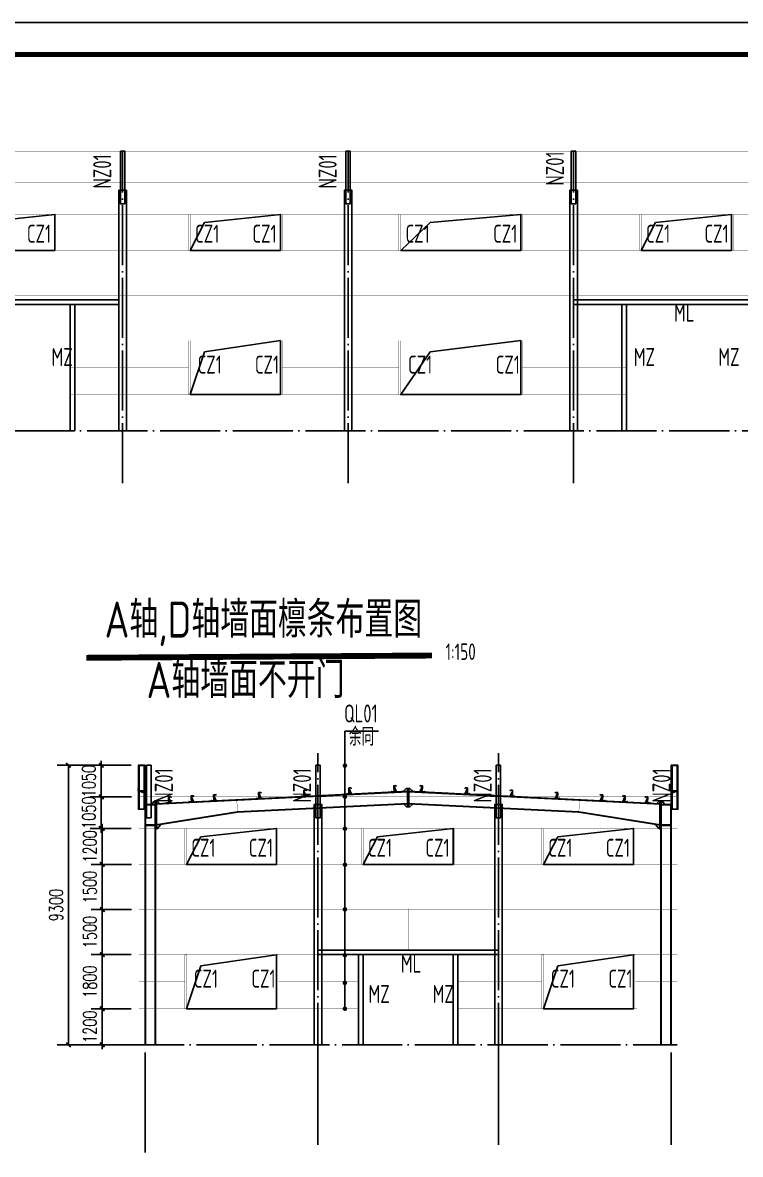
# Model space of a CAD drawing. Extents: x 177291 to 1288761, y 177638 to 322898.
# Drawn here: x 1023234 to 1047107, y 203297 to 240960 of the extents above; entities that cross this region are included whole.
import ezdxf
from ezdxf.enums import TextEntityAlignment as Align

# ---------------------------------------------------------------- set-up
doc = ezdxf.new("R2010")
doc.units = 0
doc.header["$LTSCALE"] = 1000
doc.linetypes.add('DOTE', pattern=[2.42, 2, -0.2, 0.02, -0.2])
doc.layers.add('_0', color=7, linetype='Continuous', lineweight=25)
for name, color, linetype in [('AXIS', 3, 'Continuous'), ('DIM_SYMB', 3, 'Continuous'), ('DOTE', 1, 'Continuous'), ('GL', 150, 'Continuous'), ('GZ', 50, 'Continuous'), ('LT', 27, 'Continuous'), ('NUM', 7, 'Continuous'), ('PUB_DIM', 3, 'Continuous'), ('PUB_TITLE', 4, 'Continuous'), ('PZ', 202, 'Continuous'), ('TEXT', 7, 'Continuous'), ('THIN', 7, 'Continuous')]:
    doc.layers.add(name, color=color, linetype=linetype)
doc.styles.add('_TCH_DIM_T3', font='SIMPLEX', dxfattribs={"width": 0.705882, "bigfont": 'GBCBIG'})
doc.styles.add('TSSD_Dimension', font='Tssdeng.shx', dxfattribs={"width": 0.8, "bigfont": 'hztxt.shx'})
doc.styles.add('TSSD_Label', font='tssdeng.shx', dxfattribs={"width": 0.7, "bigfont": 'hztxt.shx'})
doc.styles.add('TSSD_Norm', font='tssdeng.shx', dxfattribs={"bigfont": 'hztxt.shx'})
doc.dimstyles.new('_TCH_ARCH&&150', dxfattribs={"dimtxt": 446.25, "dimasz": 150, "dimexe": 375, "dimexo": 450, "dimgap": 189.375, "dimtad": 1, "dimdec": 0, "dimzin": 0, "dimdsep": 46, "dimtxsty": '_TCH_DIM_T3', "dimblk": 'ARCHTICK', "dimcen": 0.09, "dimclrd": 3, "dimclre": 3, "dimclrt": 7, "dimazin": 2, "dimtfac": 1, "dimtdec": 0, "dimtix": 1, "dimtmove": 2, "dimatfit": 3, "dimfxl": 1, "dimtolj": 1, "dimtzin": 0, "dimarcsym": 0})

# ---------------------------------------------------------------- blocks, each defined once
blk = doc.blocks.new('_ArchTick')
at = {"color": 0, "linetype": 'ByBlock', "const_width": 0.4}
blk.add_lwpolyline([(-0.5, -0.5), (0.5, 0.5)], dxfattribs=at)
blk = doc.blocks.new('*D1424')
at = {"layer": 'Defpoints', "color": 0, "transparency": 16777216}
for p in [(1025883, 208144), (1027291, 208144), (1027286, 206944)]:
    blk.add_point(p, dxfattribs=at)
at = {"layer": 'PUB_DIM', "color": 3, "lineweight": -2, "transparency": 16777216}
for p, q in [((1025883, 208144), (1025883, 208294)), ((1026841, 208144), (1025508, 208144)), ((1025883, 206944), (1025883, 208144)), ((1026836, 206944), (1025508, 206944)), ((1025883, 206944), (1025883, 206794))]:
    blk.add_line(p, q, dxfattribs=at)
at = {"layer": 'PUB_DIM', "color": 3, "lineweight": -2, "transparency": 16777216, "xscale": 150, "yscale": 150, "zscale": 150}
for p, rotation in [((1025883, 208144), 270), ((1025883, 206944), 90)]:
    blk.add_blockref('_ArchTick', p, dxfattribs=dict(at, rotation=rotation))
at = {"layer": 'PUB_DIM', "color": 7, "transparency": 16777216, "insert": (1025470, 207544), "char_height": 446.2, "attachment_point": 5, "rotation": 90, "style": '_TCH_DIM_T3'}
blk.add_mtext('\\A1;1200', dxfattribs=at)
blk = doc.blocks.new('*D1425')
at = {"layer": 'Defpoints', "color": 0, "transparency": 16777216}
for p in [(1025883, 209944), (1027291, 209944), (1027291, 208144)]:
    blk.add_point(p, dxfattribs=at)
at = {"layer": 'PUB_DIM', "color": 3, "lineweight": -2, "transparency": 16777216}
for p, q in [((1026841, 209944), (1025508, 209944)), ((1025883, 208144), (1025883, 209944)), ((1026841, 208144), (1025508, 208144))]:
    blk.add_line(p, q, dxfattribs=at)
at = {"layer": 'PUB_DIM', "color": 3, "lineweight": -2, "transparency": 16777216, "xscale": 150, "yscale": 150, "zscale": 150}
for p, rotation in [((1025883, 209944), 90), ((1025883, 208144), 270)]:
    blk.add_blockref('_ArchTick', p, dxfattribs=dict(at, rotation=rotation))
at = {"layer": 'PUB_DIM', "color": 7, "transparency": 16777216, "insert": (1025470, 209044), "char_height": 446.2, "attachment_point": 5, "rotation": 90, "style": '_TCH_DIM_T3'}
blk.add_mtext('\\A1;1800', dxfattribs=at)
blk = doc.blocks.new('*D1426')
at = {"layer": 'Defpoints', "color": 0, "transparency": 16777216}
for p in [(1025883, 211444), (1027307, 211444), (1027291, 209944)]:
    blk.add_point(p, dxfattribs=at)
at = {"layer": 'PUB_DIM', "color": 3, "lineweight": -2, "transparency": 16777216}
for p, q in [((1026857, 211444), (1025508, 211444)), ((1025883, 209944), (1025883, 211444)), ((1026841, 209944), (1025508, 209944))]:
    blk.add_line(p, q, dxfattribs=at)
at = {"layer": 'PUB_DIM', "color": 3, "lineweight": -2, "transparency": 16777216, "xscale": 150, "yscale": 150, "zscale": 150}
for p, rotation in [((1025883, 211444), 90), ((1025883, 209944), 270)]:
    blk.add_blockref('_ArchTick', p, dxfattribs=dict(at, rotation=rotation))
at = {"layer": 'PUB_DIM', "color": 7, "transparency": 16777216, "insert": (1025470, 210694), "char_height": 446.2, "attachment_point": 5, "rotation": 90, "style": '_TCH_DIM_T3'}
blk.add_mtext('\\A1;1500', dxfattribs=at)
blk = doc.blocks.new('*D1427')
at = {"layer": 'Defpoints', "color": 0, "transparency": 16777216}
for p in [(1025883, 214144), (1027291, 214144), (1027307, 212944)]:
    blk.add_point(p, dxfattribs=at)
at = {"layer": 'PUB_DIM', "color": 3, "lineweight": -2, "transparency": 16777216}
for p, q in [((1026841, 214144), (1025508, 214144)), ((1025883, 214144), (1025883, 214294)), ((1025883, 212944), (1025883, 214144)), ((1026857, 212944), (1025508, 212944)), ((1025883, 212944), (1025883, 212794))]:
    blk.add_line(p, q, dxfattribs=at)
at = {"layer": 'PUB_DIM', "color": 3, "lineweight": -2, "transparency": 16777216, "xscale": 150, "yscale": 150, "zscale": 150}
for p, rotation in [((1025883, 214144), 270), ((1025883, 212944), 90)]:
    blk.add_blockref('_ArchTick', p, dxfattribs=dict(at, rotation=rotation))
at = {"layer": 'PUB_DIM', "color": 7, "transparency": 16777216, "insert": (1025470, 213544), "char_height": 446.2, "attachment_point": 5, "rotation": 90, "style": '_TCH_DIM_T3'}
blk.add_mtext('\\A1;1200', dxfattribs=at)
blk = doc.blocks.new('*D1428')
at = {"layer": 'Defpoints', "color": 0, "transparency": 16777216}
for p in [(1025850, 215194), (1027307, 215194), (1027291, 214144)]:
    blk.add_point(p, dxfattribs=at)
at = {"layer": 'PUB_DIM', "color": 3, "lineweight": -2, "transparency": 16777216}
for p, q in [((1026857, 215194), (1025475, 215194)), ((1025850, 215194), (1025850, 215344)), ((1025850, 214144), (1025850, 215194)), ((1026841, 214144), (1025475, 214144)), ((1025850, 214144), (1025850, 213994))]:
    blk.add_line(p, q, dxfattribs=at)
at = {"layer": 'PUB_DIM', "color": 3, "lineweight": -2, "transparency": 16777216, "xscale": 150, "yscale": 150, "zscale": 150}
for p, rotation in [((1025850, 215194), 270), ((1025850, 214144), 90)]:
    blk.add_blockref('_ArchTick', p, dxfattribs=dict(at, rotation=rotation))
at = {"layer": 'PUB_DIM', "color": 7, "transparency": 16777216, "insert": (1025437, 214669), "char_height": 446.2, "attachment_point": 5, "rotation": 90, "style": '_TCH_DIM_T3'}
blk.add_mtext('\\A1;1050', dxfattribs=at)
blk = doc.blocks.new('*D1429')
at = {"color": 3, "lineweight": -2, "transparency": 16777216}
for p, q in [((1026822, 216244), (1024383, 216244)), ((1024758, 206944), (1024758, 216244)), ((1026857, 206944), (1024383, 206944))]:
    blk.add_line(p, q, dxfattribs=at)
at = {"layer": 'Defpoints', "color": 0, "transparency": 16777216}
for p in [(1024758, 216244), (1027272, 216244), (1027307, 206944)]:
    blk.add_point(p, dxfattribs=at)
at = {"color": 3, "lineweight": -2, "transparency": 16777216, "xscale": 150, "yscale": 150, "zscale": 150}
for p, rotation in [((1024758, 216244), 90), ((1024758, 206944), 270)]:
    blk.add_blockref('_ArchTick', p, dxfattribs=dict(at, rotation=rotation))
at = {"color": 7, "transparency": 16777216, "insert": (1024345, 211594), "char_height": 446.2, "attachment_point": 5, "rotation": 90, "style": '_TCH_DIM_T3'}
blk.add_mtext('\\A1;9300', dxfattribs=at)
blk = doc.blocks.new('*D1430')
at = {"layer": 'Defpoints', "color": 0, "transparency": 16777216}
for p in [(1027291, 212944), (1025883, 211444), (1027307, 211444)]:
    blk.add_point(p, dxfattribs=at)
at = {"layer": 'PUB_DIM', "color": 3, "lineweight": -2, "transparency": 16777216}
for p, q in [((1026841, 212944), (1025508, 212944)), ((1025883, 212944), (1025883, 211444)), ((1026857, 211444), (1025508, 211444))]:
    blk.add_line(p, q, dxfattribs=at)
at = {"layer": 'PUB_DIM', "color": 3, "lineweight": -2, "transparency": 16777216, "xscale": 150, "yscale": 150, "zscale": 150}
for p, rotation in [((1025883, 212944), 90), ((1025883, 211444), 270)]:
    blk.add_blockref('_ArchTick', p, dxfattribs=dict(at, rotation=rotation))
at = {"layer": 'PUB_DIM', "color": 7, "transparency": 16777216, "insert": (1025470, 212194), "char_height": 446.2, "attachment_point": 5, "rotation": 90, "style": '_TCH_DIM_T3'}
blk.add_mtext('\\A1;1500', dxfattribs=at)
blk = doc.blocks.new('*D1431')
at = {"layer": 'Defpoints', "color": 0, "transparency": 16777216}
for p in [(1027291, 216244), (1025850, 215194), (1027307, 215194)]:
    blk.add_point(p, dxfattribs=at)
at = {"layer": 'PUB_DIM', "color": 3, "lineweight": -2, "transparency": 16777216}
for p, q in [((1026841, 216244), (1025475, 216244)), ((1025850, 216244), (1025850, 216394)), ((1025850, 216244), (1025850, 215194)), ((1026857, 215194), (1025475, 215194)), ((1025850, 215194), (1025850, 215044))]:
    blk.add_line(p, q, dxfattribs=at)
at = {"layer": 'PUB_DIM', "color": 3, "lineweight": -2, "transparency": 16777216, "xscale": 150, "yscale": 150, "zscale": 150}
for p, rotation in [((1025850, 216244), 270), ((1025850, 215194), 90)]:
    blk.add_blockref('_ArchTick', p, dxfattribs=dict(at, rotation=rotation))
at = {"layer": 'PUB_DIM', "color": 7, "transparency": 16777216, "insert": (1025437, 215719), "char_height": 446.2, "attachment_point": 5, "rotation": 90, "style": '_TCH_DIM_T3'}
blk.add_mtext('\\A1;1050', dxfattribs=at)
blk = doc.blocks.new('A$C68553040')
at = {"layer": 'GL'}
for p, q in [((9226, 8435), (830, 8015)), ((9226, 8423), (830, 8003)), ((9226, 8435), (17623, 8015)), ((9226, 8423), (17623, 8003)), ((9226, 8034, 0), (3547, 7751)), ((9226, 8022, 0), (3548, 7739)), ((9226, 8034, 0), (14905, 7751)), ((9226, 8022, 0), (14905, 7739)), ((3546, 7750), (832, 7323)), ((3546, 7750), (832, 7323)), ((3548, 7739), (832, 7311)), ((3548, 7739), (832, 7311)), ((14905, 7739), (17620, 7311)), ((14905, 7739), (17620, 7311)), ((14906, 7750), (17620, 7323)), ((14906, 7750), (17620, 7323))]:
    blk.add_line(p, q, dxfattribs=at)
at = {"layer": 'GL', "color": 6, "const_width": 10}
for points in [[(3527, 8150), (3548, 7739)], [(3527, 8150), (3548, 7739)], [(14925, 8150), (14905, 7739)], [(14925, 8150), (14905, 7739)]]:
    blk.add_lwpolyline(points, dxfattribs=at)
at = {"layer": 'GZ'}
for p, q in [((476, 0, 4), (476, 7986, 0)), ((490, 0, 4), (490, 7986, 0)), ((17962, 0, 4), (17962, 7986, 0)), ((17976, 0, 4), (17976, 7986, 0)), ((812, 7315, -8), (490, 7315, -4)), ((812, 7315, -8), (490, 7315, -4)), ((812, 7301, -8), (490, 7301, -4)), ((812, 7301, -8), (490, 7301, -4)), ((17640, 7315, -8), (17962, 7315, -4)), ((17640, 7315, -8), (17962, 7315, -4)), ((17640, 7301, -8), (17962, 7301, -4)), ((17640, 7301, -8), (17962, 7301, -4)), ((812, 7141, -4), (812, 0, 0)), ((826, 7141, -4), (826, 0, 0)), ((17626, 7141, -4), (17626, 0, 0)), ((17640, 7141, -4), (17640, 0, 0))]:
    blk.add_line(p, q, dxfattribs=at)
at = {"layer": 'GZ', "elevation": -2}
for points in [[(476, 7986), (812, 7986), (812, 8000), (476, 8000)], [(17976, 7986), (17640, 7986), (17640, 8000), (17976, 8000)]]:
    blk.add_lwpolyline(points, close=True, dxfattribs=at)
at = {"layer": 'LT'}
for p, q in [((251, 9285), (251, 9233)), ((255, 9236), (255, 9282)), ((476, 9300), (256, 9300)), ((256, 9300), (256, 9297)), ((256, 9297), (476, 9297)), ((460, 9297), (262, 9297)), ((262, 9222), (274, 9222)), ((266, 9293), (457, 9293)), ((274, 9225), (266, 9225)), ((274, 9222), (274, 9225)), ((449, 9225), (449, 9222)), ((457, 9225), (449, 9225)), ((449, 9222), (460, 9222)), ((468, 9282), (468, 9236)), ((471, 9233), (471, 9285)), ((476, 9297), (476, 9300)), ((17976, 9300), (18196, 9300)), ((17976, 9297), (17976, 9300)), ((18196, 9297), (17976, 9297)), ((17981, 9233), (17981, 9285)), ((17985, 9282), (17985, 9236)), ((17992, 9297), (18190, 9297)), ((18004, 9222), (17992, 9222)), ((18187, 9293), (17996, 9293)), ((17996, 9225), (18004, 9225)), ((18004, 9225), (18004, 9222)), ((18179, 9222), (18179, 9225)), ((18179, 9225), (18187, 9225)), ((18190, 9222), (18179, 9222)), ((18196, 9300), (18196, 9297)), ((18198, 9236), (18198, 9282)), ((18201, 9285), (18201, 9233)), ((250, 8463), (250, 8515)), ((253, 8512), (253, 8466)), ((255, 8448), (255, 8452)), ((255, 8452), (475, 8452)), ((475, 8448), (255, 8448)), ((255, 8448), (475, 8369)), ((261, 8527), (273, 8527)), ((459, 8452), (261, 8452)), ((273, 8523), (265, 8523)), ((265, 8455), (455, 8455)), ((273, 8527), (273, 8523)), ((303, 8429), (303, 8468)), ((414, 8429), (414, 8468)), ((448, 8523), (448, 8527)), ((448, 8527), (459, 8527)), ((455, 8523), (448, 8523)), ((467, 8466), (467, 8512)), ((470, 8515), (470, 8463)), ((475, 8452), (475, 8448)), ((18197, 8452), (17977, 8452)), ((17977, 8452), (17977, 8448)), ((17977, 8448), (18197, 8448)), ((18197, 8448), (17977, 8369)), ((17982, 8515), (17982, 8463)), ((17986, 8466), (17986, 8512)), ((18005, 8527), (17994, 8527)), ((17994, 8452), (18191, 8452)), ((17997, 8523), (18005, 8523)), ((18188, 8455), (17997, 8455)), ((18005, 8523), (18005, 8527)), ((18039, 8429), (18039, 8468)), ((18149, 8429), (18149, 8468)), ((18180, 8527), (18180, 8523)), ((18191, 8527), (18180, 8527)), ((18180, 8523), (18188, 8523)), ((18197, 8448), (18197, 8452)), ((18199, 8512), (18199, 8466)), ((18202, 8463), (18202, 8515))]:
    blk.add_line(p, q, dxfattribs=at)
at = {"layer": 'LT', "color": 1, "linetype": 'Continuous'}
for p, q in [((4278, 8340, -4), (4238, 8338, -4)), ((4278, 8340, -4), (4238, 8338, -4)), ((5776, 8415, -4), (5736, 8413, -4)), ((5776, 8415, -4), (5736, 8413, -4)), ((5781, 8324, -4), (5741, 8322, -4)), ((5781, 8324, -4), (5741, 8322, -4)), ((7274, 8490, -4), (7234, 8488, -4)), ((7274, 8490, -4), (7234, 8488, -4)), ((7279, 8398, -4), (7239, 8396, -4)), ((7279, 8398, -4), (7239, 8396, -4)), ((8772, 8565, -4), (8732, 8563, -4)), ((8772, 8565, -4), (8732, 8563, -4)), ((8777, 8473, -4), (8737, 8471, -4)), ((8777, 8473, -4), (8737, 8471, -4)), ((9676, 8473, -4), (9715, 8471, -4)), ((9676, 8473, -4), (9715, 8471, -4)), ((9680, 8565, -4), (9720, 8563, -4)), ((9680, 8565, -4), (9720, 8563, -4)), ((11174, 8398, -4), (11214, 8396, -4)), ((11174, 8398, -4), (11214, 8396, -4)), ((11178, 8490, -4), (11218, 8488, -4)), ((11178, 8490, -4), (11218, 8488, -4)), ((12672, 8324, -4), (12712, 8322, -4)), ((12672, 8324, -4), (12712, 8322, -4)), ((12676, 8415, -4), (12716, 8413, -4)), ((12676, 8415, -4), (12716, 8413, -4)), ((14174, 8340, -4), (14214, 8338, -4)), ((14174, 8340, -4), (14214, 8338, -4)), ((1282, 8190, -4), (1242, 8188, -4)), ((1282, 8190, -4), (1242, 8188, -4)), ((1286, 8099, -4), (1246, 8097, -4)), ((1286, 8099, -4), (1246, 8097, -4)), ((2031, 8228, -4), (1991, 8226, -4)), ((2031, 8228, -4), (1991, 8226, -4)), ((2035, 8136, -4), (1995, 8134, -4)), ((2035, 8136, -4), (1995, 8134, -4)), ((2780, 8265, -4), (2740, 8263, -4)), ((2780, 8265, -4), (2740, 8263, -4)), ((2784, 8174, -4), (2745, 8172, -4)), ((2784, 8174, -4), (2745, 8172, -4)), ((4283, 8249, -4), (4243, 8247, -4)), ((4283, 8249, -4), (4243, 8247, -4)), ((14170, 8249, -4), (14210, 8247, -4)), ((14170, 8249, -4), (14210, 8247, -4)), ((15668, 8174, -4), (15708, 8172, -4)), ((15668, 8174, -4), (15708, 8172, -4)), ((15673, 8265, -4), (15712, 8263, -4)), ((15673, 8265, -4), (15712, 8263, -4)), ((16417, 8136, -4), (16457, 8134, -4)), ((16417, 8136, -4), (16457, 8134, -4)), ((16422, 8228, -4), (16462, 8226, -4)), ((16422, 8228, -4), (16462, 8226, -4)), ((17166, 8099, -4), (17206, 8097, -4)), ((17166, 8099, -4), (17206, 8097, -4)), ((17171, 8190, -4), (17211, 8188, -4)), ((17171, 8190, -4), (17211, 8188, -4))]:
    blk.add_line(p, q, dxfattribs=at)
at = {"layer": 'LT'}
for points in [[(475, 7836), (251, 7836), (251, 9297), (475, 9297)], [(445, 7836), (281, 7836), (281, 9297), (445, 9297)], [(17977, 7836), (18201, 7836), (18201, 9297), (17977, 9297)], [(18007, 7836), (18171, 7836), (18171, 9297), (18007, 9297)], [(2758, 8304), (2764, 8304), (2773, 8112), (2767, 8112)], [(2764, 8294), (2773, 8112), (2843, 8116)], [(4256, 8379), (4262, 8379), (4271, 8187), (4265, 8187)], [(4262, 8369), (4271, 8187), (4341, 8191)], [(5754, 8454), (5760, 8454), (5770, 8262), (5764, 8262)], [(5761, 8444), (5770, 8262), (5839, 8266)], [(7252, 8529), (7258, 8529), (7268, 8337), (7262, 8337)], [(7259, 8519), (7268, 8337), (7338, 8341)], [(8750, 8603), (8756, 8604), (8766, 8412), (8760, 8412)], [(8757, 8594), (8766, 8412), (8836, 8415)], [(9696, 8594), (9687, 8412), (9617, 8415)], [(9702, 8603), (9696, 8604), (9687, 8412), (9693, 8412)], [(11194, 8519), (11185, 8337), (11115, 8341)], [(11200, 8529), (11194, 8529), (11185, 8337), (11191, 8337)], [(12692, 8444), (12683, 8262), (12613, 8266)], [(12698, 8454), (12692, 8454), (12683, 8262), (12689, 8262)], [(14190, 8369), (14181, 8187), (14111, 8191)], [(14197, 8379), (14191, 8379), (14181, 8187), (14187, 8187)], [(15688, 8294), (15679, 8112), (15609, 8116)], [(15695, 8304), (15689, 8304), (15679, 8112), (15685, 8112)], [(1260, 8229), (1266, 8229), (1275, 8037), (1269, 8037)], [(1266, 8219), (1275, 8037), (1345, 8041)], [(2009, 8266), (2015, 8267), (2024, 8075), (2018, 8075)], [(2015, 8257), (2024, 8075), (2094, 8078)], [(16437, 8257), (16428, 8075), (16358, 8078)], [(16444, 8266), (16438, 8267), (16428, 8075), (16434, 8075)], [(17186, 8219), (17177, 8037), (17107, 8041)], [(17193, 8229), (17187, 8229), (17177, 8037), (17183, 8037)]]:
    blk.add_lwpolyline(points, close=True, dxfattribs=at)
at = {"layer": 'LT', "elevation": -4}
for points in [[(2008, 8271, -0.414214), (2018, 8282), (2074, 8285), (2088, 8272), (2090, 8274), (2075, 8288), (2015, 8285, 0.414214), (2005, 8274), (2014, 8097, -0.414214), (2005, 8087), (1949, 8084), (1935, 8097), (1933, 8095), (1948, 8081), (2008, 8084, 0.414214), (2017, 8095), (2008, 8271)], [(2758, 8309, -0.414214), (2767, 8319), (2823, 8322), (2837, 8309), (2839, 8312), (2824, 8325), (2764, 8322, 0.414214), (2754, 8312), (2763, 8135, -0.414214), (2754, 8124), (2698, 8122), (2684, 8134), (2682, 8132), (2697, 8119), (2757, 8122, 0.414214), (2766, 8132), (2758, 8309)], [(4256, 8384, -0.414214), (4265, 8394), (4321, 8397), (4335, 8384), (4337, 8386), (4322, 8400), (4262, 8397, 0.414214), (4252, 8387), (4261, 8210, -0.414214), (4252, 8199), (4196, 8197), (4182, 8209), (4180, 8207), (4195, 8193), (4255, 8196, 0.414214), (4264, 8207), (4256, 8384)], [(5754, 8459, -0.414214), (5763, 8469), (5819, 8472), (5833, 8459), (5835, 8461), (5820, 8475), (5760, 8472, 0.414214), (5751, 8461), (5759, 8285, -0.414214), (5750, 8274), (5694, 8271), (5680, 8284), (5678, 8282), (5693, 8268), (5753, 8271, 0.414214), (5763, 8282), (5754, 8459)], [(7252, 8534, -0.414214), (7261, 8544), (7317, 8547), (7331, 8534), (7333, 8536), (7318, 8550), (7258, 8547, 0.414214), (7249, 8536), (7258, 8360, -0.414214), (7248, 8349), (7192, 8346), (7178, 8359), (7176, 8357), (7191, 8343), (7251, 8346, 0.414214), (7261, 8357), (7252, 8534)], [(8750, 8608, -0.414214), (8760, 8619), (8815, 8622), (8829, 8609), (8831, 8611), (8816, 8625), (8756, 8622, 0.414214), (8747, 8611), (8756, 8435, -0.414214), (8746, 8424), (8691, 8421), (8676, 8434), (8674, 8432), (8689, 8418), (8749, 8421, 0.414214), (8759, 8432), (8750, 8608)], [(9702, 8608, 0.414214), (9693, 8619), (9637, 8622), (9623, 8609), (9621, 8611), (9636, 8625), (9696, 8622, -0.414214), (9706, 8611), (9697, 8435, 0.414214), (9706, 8424), (9762, 8421), (9776, 8434), (9778, 8432), (9763, 8418), (9703, 8421, -0.414214), (9694, 8432), (9702, 8608)], [(11201, 8534, 0.414214), (11191, 8544), (11135, 8547), (11121, 8534), (11119, 8536), (11134, 8550), (11194, 8547, -0.414214), (11204, 8536), (11195, 8360, 0.414214), (11204, 8349), (11260, 8346), (11274, 8359), (11276, 8357), (11261, 8343), (11201, 8346, -0.414214), (11192, 8357), (11201, 8534)], [(12699, 8459, 0.414214), (12689, 8469), (12634, 8472), (12619, 8459), (12617, 8461), (12632, 8475), (12692, 8472, -0.414214), (12702, 8461), (12693, 8285, 0.414214), (12702, 8274), (12758, 8271), (12772, 8284), (12774, 8282), (12759, 8268), (12699, 8271, -0.414214), (12690, 8282), (12699, 8459)], [(14197, 8384, 0.414214), (14187, 8394), (14132, 8397), (14118, 8384), (14116, 8386), (14131, 8400), (14190, 8397, -0.414214), (14200, 8387), (14191, 8210, 0.414214), (14201, 8199), (14256, 8197), (14270, 8209), (14272, 8207), (14257, 8193), (14197, 8196, -0.414214), (14188, 8207), (14197, 8384)], [(15695, 8309, 0.414214), (15685, 8319), (15630, 8322), (15616, 8309), (15614, 8312), (15629, 8325), (15689, 8322, -0.414214), (15698, 8312), (15689, 8135, 0.414214), (15699, 8124), (15754, 8122), (15769, 8134), (15771, 8132), (15756, 8119), (15696, 8122, -0.414214), (15686, 8132), (15695, 8309)], [(16444, 8271, 0.414214), (16435, 8282), (16379, 8285), (16365, 8272), (16363, 8274), (16378, 8288), (16438, 8285, -0.414214), (16447, 8274), (16438, 8097, 0.414214), (16448, 8087), (16503, 8084), (16518, 8097), (16520, 8095), (16505, 8081), (16445, 8084, -0.414214), (16435, 8095), (16444, 8271)], [(1259, 8234, -0.414214), (1269, 8244), (1325, 8247), (1339, 8234), (1341, 8237), (1326, 8250), (1266, 8247, 0.414214), (1256, 8237), (1265, 8060, -0.414214), (1256, 8049), (1200, 8047), (1186, 8059), (1184, 8057), (1199, 8044), (1259, 8047, 0.414214), (1268, 8057), (1259, 8234)], [(17193, 8234, 0.414214), (17184, 8244), (17128, 8247), (17114, 8234), (17112, 8237), (17127, 8250), (17187, 8247, -0.414214), (17196, 8237), (17187, 8060, 0.414214), (17197, 8049), (17253, 8047), (17267, 8059), (17269, 8057), (17254, 8044), (17194, 8047, -0.414214), (17184, 8057), (17193, 8234)]]:
    blk.add_lwpolyline(points, format="xyb", dxfattribs=at)
at = {"layer": 'LT'}
for centre, start, end in [((262, 9285), 90, 180), ((262, 9233), 180, 270), ((266, 9282), 90, 180), ((266, 9236), 180, 270), ((457, 9282), 0, 90), ((457, 9236), 270, 0), ((460, 9285), 0, 90), ((460, 9233), 270, 0), ((17992, 9285), 90, 180), ((17992, 9233), 180, 270), ((17996, 9282), 90, 180), ((17996, 9236), 180, 270), ((18187, 9282), 360, 90), ((18187, 9236), 270, 360), ((18190, 9285), 360, 90), ((18190, 9233), 270, 360), ((261, 8515), 90, 180), ((261, 8463), 180, 270), ((265, 8512), 90, 180), ((265, 8466), 180, 270), ((455, 8512), 0, 90), ((455, 8466), 270, 0), ((459, 8515), 0, 90), ((459, 8463), 270, 0), ((17994, 8515), 90, 180), ((17994, 8463), 180, 270), ((17997, 8512), 90, 180), ((17997, 8466), 180, 270), ((18188, 8512), 360, 90), ((18188, 8466), 270, 360), ((18191, 8515), 360, 90), ((18191, 8463), 270, 360)]:
    blk.add_arc(centre, 11.3, start, end, dxfattribs=at)
for points in [[(315, 8455), (291, 8455), (315, 8448), (291, 8448)], [(426, 8455), (401, 8455), (426, 8448), (401, 8448)], [(18027, 8455), (18051, 8455), (18027, 8448), (18051, 8448)], [(18137, 8455), (18162, 8455), (18137, 8448), (18162, 8448)]]:
    blk.add_solid(points, dxfattribs=at)
at = {"layer": 'LT', "color": 1, "linetype": 'Continuous'}
for points in [[(4255, 8327, -4), (4254, 8351, -4), (4264, 8327, -4), (4263, 8352, -4)], [(4255, 8327, -4), (4254, 8351, -4), (4264, 8327, -4), (4263, 8352, -4)], [(5754, 8402, -4), (5752, 8426, -4), (5763, 8402, -4), (5761, 8426, -4)], [(5754, 8402, -4), (5752, 8426, -4), (5763, 8402, -4), (5761, 8426, -4)], [(5757, 8335, -4), (5758, 8310, -4), (5766, 8335, -4), (5767, 8311, -4)], [(5757, 8335, -4), (5758, 8310, -4), (5766, 8335, -4), (5767, 8311, -4)], [(7252, 8476, -4), (7251, 8501, -4), (7261, 8477, -4), (7260, 8501, -4)], [(7252, 8476, -4), (7251, 8501, -4), (7261, 8477, -4), (7260, 8501, -4)], [(7255, 8410, -4), (7256, 8385, -4), (7264, 8410, -4), (7265, 8386, -4)], [(7255, 8410, -4), (7256, 8385, -4), (7264, 8410, -4), (7265, 8386, -4)], [(8750, 8551, -4), (8749, 8576, -4), (8759, 8552, -4), (8758, 8576, -4)], [(8750, 8551, -4), (8749, 8576, -4), (8759, 8552, -4), (8758, 8576, -4)], [(8753, 8484, -4), (8754, 8460, -4), (8762, 8485, -4), (8763, 8460, -4)], [(8753, 8484, -4), (8754, 8460, -4), (8762, 8485, -4), (8763, 8460, -4)], [(9699, 8484, -4), (9698, 8460, -4), (9690, 8485, -4), (9689, 8460, -4)], [(9699, 8484, -4), (9698, 8460, -4), (9690, 8485, -4), (9689, 8460, -4)], [(9703, 8551, -4), (9704, 8576, -4), (9694, 8552, -4), (9695, 8576, -4)], [(9703, 8551, -4), (9704, 8576, -4), (9694, 8552, -4), (9695, 8576, -4)], [(11197, 8410, -4), (11196, 8385, -4), (11188, 8410, -4), (11187, 8386, -4)], [(11197, 8410, -4), (11196, 8385, -4), (11188, 8410, -4), (11187, 8386, -4)], [(11201, 8476, -4), (11202, 8501, -4), (11192, 8477, -4), (11193, 8501, -4)], [(11201, 8476, -4), (11202, 8501, -4), (11192, 8477, -4), (11193, 8501, -4)], [(12695, 8335, -4), (12694, 8310, -4), (12686, 8335, -4), (12685, 8311, -4)], [(12695, 8335, -4), (12694, 8310, -4), (12686, 8335, -4), (12685, 8311, -4)], [(12699, 8402, -4), (12700, 8426, -4), (12690, 8402, -4), (12691, 8426, -4)], [(12699, 8402, -4), (12700, 8426, -4), (12690, 8402, -4), (12691, 8426, -4)], [(14197, 8327, -4), (14198, 8351, -4), (14188, 8327, -4), (14189, 8352, -4)], [(14197, 8327, -4), (14198, 8351, -4), (14188, 8327, -4), (14189, 8352, -4)], [(1259, 8177, -4), (1258, 8201, -4), (1268, 8177, -4), (1267, 8202, -4)], [(1259, 8177, -4), (1258, 8201, -4), (1268, 8177, -4), (1267, 8202, -4)], [(1263, 8110, -4), (1264, 8085, -4), (1272, 8110, -4), (1273, 8086, -4)], [(1263, 8110, -4), (1264, 8085, -4), (1272, 8110, -4), (1273, 8086, -4)], [(2008, 8214, -4), (2007, 8239, -4), (2017, 8215, -4), (2016, 8239, -4)], [(2008, 8214, -4), (2007, 8239, -4), (2017, 8215, -4), (2016, 8239, -4)], [(2012, 8147, -4), (2013, 8123, -4), (2021, 8148, -4), (2022, 8123, -4)], [(2012, 8147, -4), (2013, 8123, -4), (2021, 8148, -4), (2022, 8123, -4)], [(2757, 8252, -4), (2756, 8276, -4), (2766, 8252, -4), (2765, 8277, -4)], [(2757, 8252, -4), (2756, 8276, -4), (2766, 8252, -4), (2765, 8277, -4)], [(2761, 8185, -4), (2762, 8160, -4), (2770, 8185, -4), (2771, 8161, -4)], [(2761, 8185, -4), (2762, 8160, -4), (2770, 8185, -4), (2771, 8161, -4)], [(4259, 8260, -4), (4260, 8235, -4), (4268, 8260, -4), (4269, 8236, -4)], [(4259, 8260, -4), (4260, 8235, -4), (4268, 8260, -4), (4269, 8236, -4)], [(14194, 8260, -4), (14192, 8235, -4), (14185, 8260, -4), (14183, 8236, -4)], [(14194, 8260, -4), (14192, 8235, -4), (14185, 8260, -4), (14183, 8236, -4)], [(15692, 8185, -4), (15691, 8160, -4), (15683, 8185, -4), (15682, 8161, -4)], [(15692, 8185, -4), (15691, 8160, -4), (15683, 8185, -4), (15682, 8161, -4)], [(15695, 8252, -4), (15696, 8276, -4), (15686, 8252, -4), (15687, 8277, -4)], [(15695, 8252, -4), (15696, 8276, -4), (15686, 8252, -4), (15687, 8277, -4)], [(16441, 8147, -4), (16440, 8123, -4), (16432, 8148, -4), (16431, 8123, -4)], [(16441, 8147, -4), (16440, 8123, -4), (16432, 8148, -4), (16431, 8123, -4)], [(16444, 8214, -4), (16445, 8239, -4), (16435, 8215, -4), (16436, 8239, -4)], [(16444, 8214, -4), (16445, 8239, -4), (16435, 8215, -4), (16436, 8239, -4)], [(17190, 8110, -4), (17189, 8085, -4), (17181, 8110, -4), (17180, 8086, -4)], [(17190, 8110, -4), (17189, 8085, -4), (17181, 8110, -4), (17180, 8086, -4)], [(17193, 8177, -4), (17194, 8201, -4), (17184, 8177, -4), (17185, 8202, -4)], [(17193, 8177, -4), (17194, 8201, -4), (17184, 8177, -4), (17185, 8202, -4)]]:
    blk.add_solid(points, dxfattribs=at)
at = {"layer": 'PZ'}
for p, q in [((9165, 8529, -5), (9061, 8428, -7)), ((9165, 8529, -5), (9061, 8428, -7)), ((9165, 8529, -5), (9205, 8529, -5)), ((9165, 8529, -5), (9205, 8529, -5)), ((9285, 8529, -5), (9245, 8529, -5)), ((9285, 8529, -5), (9245, 8529, -5)), ((9285, 8529, -5), (9390, 8429, -7)), ((9285, 8529, -5), (9390, 8429, -7)), ((782, 8110, -4), (690, 8000, -4)), ((812, 8110, -4), (782, 8110, -4)), ((812, 8110, -4), (782, 8110, -4)), ((812, 8110, -4), (812, 7141, -4)), ((812, 8110, -4), (852, 8110, -4)), ((832, 7191, -4), (832, 8110, -4)), ((852, 8110, -4), (882, 8111, -4)), ((852, 8110, -4), (882, 8111, -4)), ((852, 7191, -4), (852, 8110, -4)), ((882, 8111, -4), (979, 8010, -4)), ((9166, 7917, -3), (9068, 8017, -3)), ((9166, 7917, -3), (9068, 8017, -3)), ((9166, 7917, -3), (9206, 7917, -3)), ((9166, 7917, -3), (9206, 7917, -3)), ((9286, 7917, -3), (9246, 7917, -3)), ((9286, 7917, -3), (9246, 7917, -3)), ((9286, 7917, -3), (9387, 8008, -3)), ((9286, 7917, -3), (9387, 8008, -3)), ((17570, 8111, -4), (17474, 8010, -4)), ((17600, 8110, -4), (17570, 8111, -4)), ((17600, 8110, -4), (17570, 8111, -4)), ((17600, 7191, -4), (17600, 8110, -4)), ((17640, 8110, -4), (17600, 8110, -4)), ((17620, 7191, -4), (17620, 8110, -4)), ((17640, 8110, -4), (17670, 8110, -4)), ((17640, 8110, -4), (17640, 7141, -4)), ((17640, 8110, -4), (17670, 8110, -4)), ((17670, 8110, -4), (17763, 8000, -4)), ((826, 7141, -8), (832, 7191, -4)), ((832, 7191, -4), (852, 7191, -4)), ((832, 7191, -4), (852, 7191, -4)), ((852, 7191, -4), (882, 7191, -4)), ((882, 7191, -4), (995, 7328, -4)), ((17570, 7191, -4), (17457, 7328, -4)), ((17600, 7191, -4), (17570, 7191, -4)), ((17620, 7191, -4), (17600, 7191, -4)), ((17620, 7191, -4), (17600, 7191, -4)), ((17626, 7141, -8), (17620, 7191, -4)), ((812, 7141, -4), (826, 7141, -8)), ((17640, 7141, -4), (17626, 7141, -8))]:
    blk.add_line(p, q, dxfattribs=at)
at = {"layer": 'PZ', "elevation": -3}
for points in [[(9226, 7917), (9206, 7917), (9205, 8529), (9225, 8529)], [(9226, 7917), (9206, 7917), (9205, 8529), (9225, 8529)], [(9226, 7917), (9246, 7917), (9245, 8529), (9225, 8529)], [(9226, 7917), (9246, 7917), (9245, 8529), (9225, 8529)]]:
    blk.add_lwpolyline(points, close=True, dxfattribs=at)

msp = doc.modelspace()

# ---------------------------------------------------------------- linework, layer by layer
at = {"layer": '_0', "color": 1, "const_width": 75}
for points in [[(1033916.33, 216235.11, 1), (1033991.33, 216235.11, 1)], [(1033916.33, 215199.17, 1), (1033991.33, 215199.17, 1)], [(1033916.33, 214133.51, 1), (1033991.33, 214133.51, 1)], [(1033918.15, 212933.51, 1), (1033993.15, 212933.51, 1)], [(1033916.33, 211450.72, 1), (1033991.33, 211450.72, 1)], [(1033916.33, 209926.14, 1), (1033991.33, 209926.14, 1)], [(1033916.33, 209004.51, 1), (1033991.33, 209004.51, 1)], [(1033916.33, 208143.92, 1), (1033991.33, 208143.92, 1)]]:
    msp.add_lwpolyline(points, format="xyb", close=True, dxfattribs=at)
at = {"layer": 'AXIS', "color": 6, "linetype": 'ByBlock'}
for p, q in [((1026433.52, 231730.11), (1019183.52, 231730.11)), ((1049058.52, 231730.11), (1041558.52, 231730.11)), ((1026433.52, 231580.11), (1019183.52, 231580.11)), ((1049058.52, 231580.11), (1041558.52, 231580.11)), ((1039057.24, 210093.92), (1033057.24, 210093.92)), ((1039057.24, 209943.92), (1033057.24, 209944))]:
    msp.add_line(p, q, dxfattribs=at)
at = {"layer": 'AXIS', "linetype": 'ByBlock'}
for p, q in [((1033953.83, 208084.86), (1033953.83, 217381.52)), ((1033953.83, 217381.52), (1035070.88, 217381.52))]:
    msp.add_line(p, q, dxfattribs=at)
at = {"layer": 'AXIS'}
for p, q in [((1027307.24, 206688.66), (1027307.24, 203355.69)), ((1033057.24, 206688.66), (1033057.24, 203611.75)), ((1039057.24, 206688.66), (1039057.24, 203611.75)), ((1044807.24, 206688.66), (1044807.24, 203611.75))]:
    msp.add_line(p, q, dxfattribs=at)
at = {"layer": 'AXIS', "color": 3, "linetype": 'ByBlock', "const_width": 1}
for points in [[(1024103.52, 235600.1), (1024103.52, 235660.1), (1024103.52, 236650.11), (1024103.52, 236710.11)], [(1029003.52, 235600.1), (1029003.52, 235660.1), (1029003.52, 236650.11), (1029003.52, 236710.11)], [(1031603.52, 235600.1), (1031603.52, 235660.1), (1031603.52, 236650.11), (1031603.52, 236710.11)], [(1036503.52, 235600.1), (1036503.52, 235660.1), (1036503.52, 236650.11), (1036503.52, 236710.11)], [(1039103.52, 235600.1), (1039103.52, 235660.1), (1039103.52, 236650.11), (1039103.52, 236710.11)], [(1044003.52, 235600.1), (1044003.52, 235660.1), (1044003.52, 236650.11), (1044003.52, 236710.11)], [(1046603.52, 235600.1), (1046603.52, 235660.1), (1046603.52, 236650.11), (1046603.52, 236710.11)], [(1024048.52, 234546.73), (1024048.52, 234606.73), (1024048.52, 235600.1), (1024048.52, 235660.1)], [(1029068.52, 234546.73), (1029068.52, 234606.73), (1029068.52, 235600.1), (1029068.52, 235660.1)], [(1031548.52, 234546.73), (1031548.52, 234606.73), (1031548.52, 235600.1), (1031548.52, 235660.1)], [(1036568.52, 234546.73), (1036568.52, 234606.73), (1036568.52, 235600.1), (1036568.52, 235660.1)], [(1039048.52, 234546.73), (1039048.52, 234606.73), (1039048.52, 235600.1), (1039048.52, 235660.1)], [(1044068.52, 234546.73), (1044068.52, 234606.73), (1044068.52, 235600.1), (1044068.52, 235660.1)], [(1046548.52, 234546.73), (1046548.52, 234606.73), (1046548.52, 235600.1), (1046548.52, 235660.1)], [(1024103.52, 231846.73), (1024103.52, 231906.73), (1024103.52, 233346.73), (1024103.52, 233406.73)], [(1029003.52, 231846.73), (1029003.52, 231906.73), (1029003.52, 233346.73), (1029003.52, 233406.73)], [(1031603.52, 231846.73), (1031603.52, 231906.73), (1031603.52, 233346.73), (1031603.52, 233406.73)], [(1036503.52, 231846.73), (1036503.52, 231906.73), (1036503.52, 233346.73), (1036503.52, 233406.73)], [(1039103.52, 231846.73), (1039103.52, 231906.73), (1039103.52, 233346.73), (1039103.52, 233406.73)], [(1044003.52, 231850.11), (1044003.52, 231850.11), (1044003.52, 233350.11), (1044003.52, 233410.11)], [(1046603.52, 231850.11), (1046603.52, 231850.11), (1046603.52, 233350.11), (1046603.52, 233410.11)], [(1029063.52, 230346.73), (1029063.52, 230406.73), (1029063.52, 231846.73), (1029063.52, 231906.73)], [(1031543.52, 230346.73), (1031543.52, 230406.73), (1031543.52, 231846.73), (1031543.52, 231906.73)], [(1036563.52, 230346.73), (1036563.52, 230406.73), (1036563.52, 231846.73), (1036563.52, 231906.73)], [(1039043.52, 230346.73), (1039043.52, 230406.73), (1039043.52, 231846.73), (1039043.52, 231906.73)], [(1030122.24, 215163.92), (1030122.24, 215223.92), (1030122.24, 216213.92), (1030122.24, 216273.92)], [(1035997.24, 215163.92), (1035997.24, 215223.92), (1035997.24, 216213.92), (1035997.24, 216273.92)], [(1041997.24, 215163.92), (1041997.24, 215223.92), (1041997.24, 216213.92), (1041997.24, 216273.92)], [(1030187.24, 214110.54), (1030187.24, 214170.54), (1030187.24, 215163.92), (1030187.24, 215223.92)], [(1036062.24, 214110.54), (1036062.24, 214170.54), (1036062.24, 215163.92), (1036062.24, 215223.92)], [(1042062.24, 214110.54), (1042062.24, 214170.54), (1042062.24, 215163.92), (1042062.24, 215223.92)], [(1030122.24, 211410.54), (1030122.24, 211470.54), (1030122.24, 212910.54), (1030122.24, 212970.54)], [(1035997.24, 211410.54), (1035997.24, 211470.54), (1035997.24, 212910.54), (1035997.24, 212970.54)], [(1041997.24, 211410.54), (1041997.24, 211470.54), (1041997.24, 212910.54), (1041997.24, 212970.54)], [(1030182.24, 209910.54), (1030182.24, 209970.54), (1030182.24, 211410.54), (1030182.24, 211470.54)], [(1036057.24, 210063.92), (1036057.24, 210123.92), (1036057.24, 211410.54), (1036057.24, 211470.54)], [(1042057.24, 209910.54), (1042057.24, 209970.54), (1042057.24, 211410.54), (1042057.24, 211470.54)]]:
    msp.add_lwpolyline(points, dxfattribs=at)
at = {"layer": 'AXIS', "color": 6, "linetype": 'ByBlock'}
for points in [[(1024966.52, 231580.11), (1024816.52, 231580.11), (1024816.52, 227380.11), (1024966.52, 227380.11)], [(1043166.52, 231580.11), (1043316.52, 231580.11), (1043316.52, 227380.11), (1043166.52, 227380.11)], [(1034407.24, 209944), (1034557.24, 209944), (1034557.24, 206943.92), (1034407.24, 206943.92)], [(1037707.24, 209944), (1037557.24, 209944), (1037557.24, 206943.92), (1037707.24, 206943.92)]]:
    msp.add_lwpolyline(points, close=True, dxfattribs=at)
at = {"layer": 'DIM_SYMB', "const_width": 196}
msp.add_lwpolyline([(1025352.34, 219822.85), (1036853.62, 219898.5)], dxfattribs=at)
at = {"layer": 'DOTE', "linetype": 'DOTE'}
for p, q in [((1026558.52, 225630.11), (1026558.52, 236680.11)), ((1034058.52, 225630.11), (1034058.52, 236680.11)), ((1041558.52, 225630.11), (1041558.52, 236680.11)), ((1003602.87, 227380.11), (1065231.57, 227380.11)), ((1033057.24, 206337.52), (1033057.24, 216645.57)), ((1039057.24, 206337.52), (1039057.24, 216645.57)), ((1026601.58, 206943.92), (1045007.24, 206943.92))]:
    msp.add_line(p, q, dxfattribs=at)
at = {"layer": 'GL'}
for points in [[(1021787.47, 234304.82), (1024308.52, 234580.11), (1024308.52, 233380.11), (1021308.52, 233380.11)], [(1029287.47, 234304.82), (1031808.52, 234580.11), (1031808.52, 233380.11), (1028808.52, 233380.11)], [(1036787.47, 234304.82), (1039808.52, 234580.11), (1039808.52, 233380.11), (1035808.52, 233380.11)], [(1044287.47, 234304.82), (1046808.52, 234580.11), (1046808.52, 233380.11), (1043808.52, 233380.11)], [(1029287.47, 230009.82), (1031808.52, 230376.73), (1031808.52, 228580.11), (1028808.52, 228580.11)], [(1036787.47, 230009.82), (1039808.52, 230376.73), (1039808.52, 228580.11), (1035808.52, 228580.11)], [(1029161.19, 213868.64), (1031682.24, 214143.92), (1031682.24, 212943.92), (1028682.24, 212943.92)], [(1035036.19, 213868.64), (1037557.24, 214143.92), (1037557.24, 212943.92), (1034557.24, 212943.92)], [(1041036.19, 213868.64), (1043557.24, 214143.92), (1043557.24, 212943.92), (1040557.24, 212943.92)], [(1029161.19, 209573.63), (1031682.24, 209940.54), (1031682.24, 208143.92), (1028682.24, 208143.92)], [(1041036.19, 209573.63), (1043557.24, 209940.54), (1043557.24, 208143.92), (1040557.24, 208143.92)]]:
    msp.add_lwpolyline(points, close=True, dxfattribs=at)
at = {"layer": 'GZ'}
for points in [[(1026483.52, 236680.11), (1026633.52, 236680.11), (1026633.52, 234933.83), (1026483.52, 234933.83)], [(1033983.52, 236680.11), (1034133.52, 236680.11), (1034133.52, 234933.83), (1033983.52, 234933.83)], [(1041483.52, 236680.11), (1041633.52, 236680.11), (1041633.52, 234933.83), (1041483.52, 234933.83)], [(1026436.52, 227380.11), (1026436.52, 235380.11), (1026686.52, 235380.11), (1026686.52, 227380.11)], [(1033936.52, 227380.11), (1033936.52, 235380.11), (1034186.52, 235380.11), (1034186.52, 227380.11)], [(1041436.52, 227380.11), (1041436.52, 235380.11), (1041686.52, 235380.11), (1041686.52, 227380.11)], [(1027358.02, 216243.92), (1027508.02, 216243.92), (1027508.02, 214497.65), (1027358.02, 214497.65)], [(1032982.24, 216243.92), (1033132.24, 216243.92), (1033132.24, 214497.65), (1032982.24, 214497.65)], [(1038982.24, 216243.92), (1039132.24, 216243.92), (1039132.24, 214497.65), (1038982.24, 214497.65)], [(1032935.24, 206943.92), (1032935.24, 214943.92), (1033185.24, 214943.92), (1033185.24, 206943.92)], [(1038935.24, 206943.92), (1038935.24, 214943.92), (1039185.24, 214943.92), (1039185.24, 206943.92)]]:
    msp.add_lwpolyline(points, close=True, dxfattribs=at)
at = {"layer": 'LT', "linetype": 'ByBlock', "const_width": 10}
for points in [[(1064408.52, 236680.11), (1004308.52, 236680.11)], [(1064408.52, 235630.1), (1004308.52, 235630.1)], [(1064408.52, 234580.1), (1004308.52, 234580.1)], [(1063958.74, 233380.11), (1004308.52, 233380.11)], [(1063958.74, 231880.11), (1004308.52, 231880.11)], [(1043316.52, 230376.73), (1024816.52, 230376.73)], [(1024816.52, 229480.11), (1028751.56, 229478.42)], [(1035751.56, 229478.42), (1031865.47, 229478.42)], [(1043316.52, 229478.42), (1039865.47, 229478.42)], [(1043316.52, 228580.11), (1024816.52, 228580.11)], [(1045007.24, 216243.92), (1027107.24, 216243.92)], [(1045007.24, 215193.92), (1027107.24, 215193.92)], [(1045007.24, 214143.92), (1027107.24, 214143.92)], [(1045007.24, 212943.92), (1027107.24, 212943.92)], [(1045007.24, 211443.92), (1027107.24, 211443.92)], [(1045007.24, 209944), (1027107.24, 209944)], [(1028625.28, 209042.23), (1027107.24, 209042.23)], [(1031739.19, 209042.23), (1034407.24, 209042.23)], [(1040500.28, 209042.23), (1037707.24, 209042.23)], [(1045007.24, 209042.23), (1043614.19, 209042.23)], [(1034407.24, 208143.92), (1027107.24, 208143.92)], [(1043665.24, 208143.92), (1037707.24, 208143.92)]]:
    msp.add_lwpolyline(points, dxfattribs=at)
for points in [[(1024365.47, 234580.11), (1024308.52, 234580.11), (1024308.52, 233380.11), (1024365.47, 233380.11)], [(1028751.56, 234580.11), (1028808.52, 234580.11), (1028808.52, 233380.11), (1028751.56, 233380.11)], [(1031865.47, 234580.11), (1031808.52, 234580.11), (1031808.52, 233380.11), (1031865.47, 233380.11)], [(1035751.56, 234580.11), (1035808.52, 234580.11), (1035808.52, 233380.11), (1035751.56, 233380.11)], [(1039865.47, 234580.11), (1039808.52, 234580.11), (1039808.52, 233380.11), (1039865.47, 233380.11)], [(1043751.56, 234580.11), (1043808.52, 234580.11), (1043808.52, 233380.11), (1043751.56, 233380.11)], [(1046865.47, 234580.11), (1046808.52, 234580.11), (1046808.52, 233380.11), (1046865.47, 233380.11)], [(1028751.56, 230376.73), (1028808.52, 230376.73), (1028808.52, 228580.11), (1028751.56, 228580.11)], [(1031865.47, 230376.73), (1031808.52, 230376.73), (1031808.52, 228580.11), (1031865.47, 228580.11)], [(1035751.56, 230376.73), (1035808.52, 230376.73), (1035808.52, 228580.11), (1035751.56, 228580.11)], [(1039865.47, 230376.73), (1039808.52, 230376.73), (1039808.52, 228580.11), (1039865.47, 228580.11)], [(1028625.28, 214143.92), (1028682.24, 214143.92), (1028682.24, 212943.92), (1028625.28, 212943.92)], [(1031739.19, 214143.92), (1031682.24, 214143.92), (1031682.24, 212943.92), (1031739.19, 212943.92)], [(1034500.28, 214143.92), (1034557.24, 214143.92), (1034557.24, 212943.92), (1034500.28, 212943.92)], [(1037614.19, 214143.92), (1037557.24, 214143.92), (1037557.24, 212943.92), (1037614.19, 212943.92)], [(1040500.28, 214143.92), (1040557.24, 214143.92), (1040557.24, 212943.92), (1040500.28, 212943.92)], [(1043614.19, 214143.92), (1043557.24, 214143.92), (1043557.24, 212943.92), (1043614.19, 212943.92)], [(1028625.28, 209940.54), (1028682.24, 209940.54), (1028682.24, 208143.92), (1028625.28, 208143.92)], [(1031739.19, 209940.54), (1031682.24, 209940.54), (1031682.24, 208143.92), (1031739.19, 208143.92)], [(1040500.28, 209940.54), (1040557.24, 209940.54), (1040557.24, 208143.92), (1040500.28, 208143.92)], [(1043614.19, 209940.54), (1043557.24, 209940.54), (1043557.24, 208143.92), (1043614.19, 208143.92)]]:
    msp.add_lwpolyline(points, close=True, dxfattribs=at)
at = {"layer": 'PUB_TITLE'}
msp.add_lwpolyline([(993975.61, 240960.27), (1105446.22, 240960.27), (1105446.22, 177959.98), (993975.61, 177959.98)], close=True, dxfattribs=at)
at = {"layer": 'PUB_TITLE', "const_width": 159.09}
msp.add_lwpolyline([(996627.14, 179020.59), (996627.14, 239899.66), (1104385.61, 239899.66), (1104385.61, 179020.59)], close=True, dxfattribs=at)

# ---------------------------------------------------------------- block references
msp.add_blockref('A$C68553040', (1026831.01, 206943.92, -4.03))

# ---------------------------------------------------------------- texts
at = {"layer": 'NUM', "linetype": 'ByBlock', "style": 'TSSD_Norm', "width": 0.8}
for s, p in [('A轴,D轴墙面檩条布置图 ', (1025959.84, 220495.18)), ('A轴墙面不开门', (1027357, 218484.82))]:
    msp.add_text(s, height=1200, dxfattribs=at).set_placement(p)
at = {"layer": 'NUM', "style": 'TSSD_Norm', "width": 0.7}
msp.add_text('1:150', height=550, dxfattribs=at).set_placement((1037300.77, 219749.86))
at = {"layer": 'TEXT', "style": 'TSSD_Norm', "width": 0.7}
for p in [(1041239.78, 235535.84), (1026179.5, 235440.3), (1033679.5, 235440.3), (1028230.57, 215004.11), (1032829.37, 215004.11), (1038835, 215004.11), (1044782.92, 215004.11)]:
    msp.add_text('NZ01', height=600, rotation=90, dxfattribs=at).set_placement(p)
at = {"layer": 'TEXT', "style": 'TSSD_Label', "width": 0.7}
for s, p in [('CZ1', (1023374.83, 233636.01)), ('CZ1', (1028968.51, 233636.01)), ('CZ1', (1030874.83, 233636.01)), ('CZ1', (1035968.51, 233636.01)), ('CZ1', (1038883.35, 233636.01)), ('CZ1', (1043968.51, 233636.01)), ('CZ1', (1045912.28, 233636.01)), ('ML', (1044898.87, 231006.79)), ('MZ', (1024193.64, 229532.74)), ('MZ', (1043560.99, 229532.74)), ('MZ', (1046373.79, 229532.74)), ('CZ1', (1029052.22, 229280.56)), ('CZ1', (1030958.55, 229280.56)), ('CZ1', (1036052.22, 229280.56)), ('CZ1', (1038967.07, 229280.56)), ('CZ1', (1028842.22, 213199.82)), ('CZ1', (1030755.64, 213199.82)), ('CZ1', (1034717.22, 213199.82)), ('CZ1', (1036630.64, 213199.82)), ('CZ1', (1040717.22, 213199.82)), ('CZ1', (1042630.64, 213199.82)), ('ML', (1035814.65, 209340.68)), ('CZ1', (1028925.94, 208844.38)), ('CZ1', (1030839.36, 208844.38)), ('CZ1', (1040800.94, 208844.38)), ('CZ1', (1042714.36, 208844.38)), ('MZ', (1034738.45, 208335.08)), ('MZ', (1036871.07, 208335.08))]:
    msp.add_text(s, height=600, dxfattribs=at).set_placement(p)
msp.add_text('QL01', height=600, dxfattribs=at).set_placement((1035039.84, 217489.34), align=Align.BOTTOM_RIGHT)
at = {"layer": 'THIN', "style": 'TSSD_Dimension', "width": 0.7}
msp.add_text('余同', height=600, dxfattribs=at).set_placement((1034926.91, 216717.19), align=Align.BOTTOM_RIGHT)

# ---------------------------------------------------------------- dimensions: what is measured, and where the dimension line sits
dim = msp.add_linear_dim(base=(1024757.66, 216243.92), p1=(1027307.24, 206943.92), p2=(1027271.69, 216243.92), angle=90, dimstyle='_TCH_ARCH&&150')
dim.commit()
dim.dimension.update_dxf_attribs({"geometry": '*D1429', "text_midpoint": (1024345.16, 211593.92)})
at = {"layer": 'PUB_DIM'}
for base, p1, p2, angle, picture, middle in [((1025849.6, 215193.92), (1027291.17, 216243.92), (1027307.24, 215193.92), 270, '*D1431', (1025437.1, 215718.92)), ((1025849.6, 215193.92), (1027291.17, 214143.92), (1027307.24, 215193.92), 90, '*D1428', (1025437.1, 214668.92)), ((1025882.89, 214143.92), (1027307.24, 212943.92), (1027291.17, 214143.92), 90, '*D1427', (1025470.39, 213543.92)), ((1025882.89, 211443.92), (1027291.17, 212943.84), (1027307.24, 211443.92), 270, '*D1430', (1025470.39, 212193.88)), ((1025882.89, 211443.92), (1027291.17, 209944), (1027307.24, 211443.92), 90, '*D1426', (1025470.39, 210693.96)), ((1025882.89, 209944), (1027291.17, 208144), (1027291.17, 209944), 90, '*D1425', (1025470.39, 209044)), ((1025882.89, 208144), (1027285.83, 206943.92), (1027291.17, 208144), 90, '*D1424', (1025470.39, 207543.96))]:
    dim = msp.add_linear_dim(base=base, p1=p1, p2=p2, angle=angle, dimstyle='_TCH_ARCH&&150', dxfattribs=at)
    dim.commit()
    dim.dimension.update_dxf_attribs({"geometry": picture, "text_midpoint": middle})

doc.saveas('drawing.dxf')
